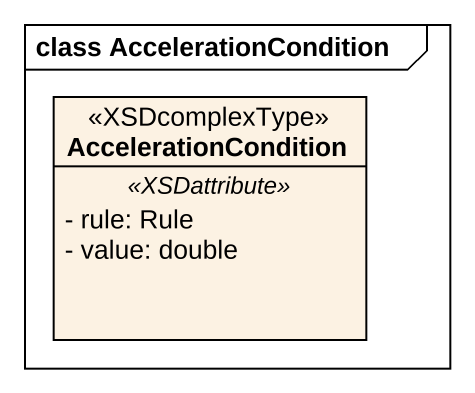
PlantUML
@startuml
mainframe class AccelerationCondition
hide circle
hide empty members
skinparam classAttributeIconSize 0
class AccelerationCondition <<XSDcomplexType>> {
  .. <<XSDattribute>> ..
  - rule: Rule
  - value: double
}
@enduml
